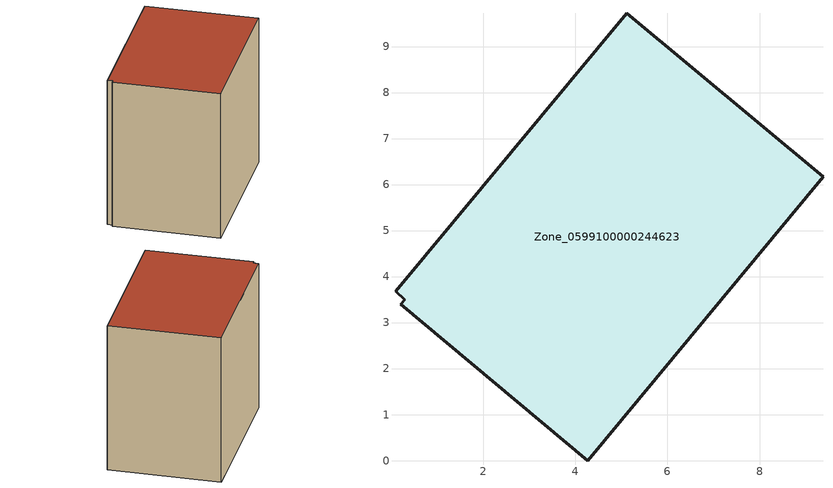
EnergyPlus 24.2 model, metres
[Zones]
Zone_0599100000244623
 floor ground (C_G): 0.09,3.68 5.12,9.72 9.38,6.17 4.27,0 0.2,3.4 0.29,3.5 z0
 wall outside (C_F): 9.38,6.17 5.12,9.72 0.09,3.68 0.29,3.5 0.2,3.4 4.27,0 9.38,6.17 z0:7.71
 roof outside (C_R): 5.12,9.72 0.09,3.68 0.29,3.5 0.2,3.4 4.27,0 9.38,6.17 z7.71
[BUILDING]
Pand.0599100000244623: North Axis=0; Terrain=City; Loads Convergence Tolerance Value=0.04; Temperature Convergence Tolerance Value=0.4; Solar Distribution=FullExterior; Maximum Number of Warmup Days=25; Minimum Number of Warmup Days=1
[Site:Location]
Rotterdam.The.Hague.AP_ZH_NLD Design_Conditions: Latitude=51.96; Longitude=4.45; Time Zone=1; Elevation=-4.5
[SITE:GROUNDTEMPERATURE:BUILDINGSURFACE]
18, 18, 18, 18, 18, 18, 18, 18, 18, 18, 18, 18
[MATERIAL] Thermal Absorptance=0.9; Solar Absorptance=0.7; Visible Absorptance=0.7
Name | Roughness | Thickness | Conductivity | Density | Specific Heat
G.TI.1946 | MediumSmooth | 0.15 | 1 | 540 | 1210
F.TI.1946 | Rough | 0.3 | 0.857143 | 1920 | 840
R.TI.1946 | MediumRough | 0.2 | 0.1 | 1500 | 1000
[CONSTRUCTION]
C_G: G.TI.1946
C_F: F.TI.1946
C_R: R.TI.1946
[ZONE]
Zone_0599100000244623: Type=1; Multiplier=1; Ceiling Height=Autocalculate; Volume=Autocalculate; Floor Area=autocalculate; Part of Total Floor Area=Yes
[ZONEINFILTRATION:DESIGNFLOWRATE]
Infil_Zone_0599100000244623: Zone or ZoneList or Space or SpaceList=Zone_0599100000244623; Schedule=AlwaysOn; Design Flow Rate Calculation Method=Flow/Area; Flow Rate per Floor Area=0.003; Constant Term Coefficient=1; Temperature Term Coefficient=0; Velocity Term Coefficient=0; Velocity Squared Term Coefficient=0
[HVACTEMPLATE:ZONE:IDEALLOADSAIRSYSTEM]
Zone_0599100000244623: Maximum Heating Supply Air Temperature=50; Minimum Cooling Supply Air Temperature=13; Maximum Heating Supply Air Humidity Ratio=0.0156; Minimum Cooling Supply Air Humidity Ratio=0.0077; Heating Limit=NoLimit; Cooling Limit=NoLimit; Dehumidification Control Type=ConstantSensibleHeatRatio; Cooling Sensible Heat Ratio=0.7; Dehumidification Setpoint=60; Humidification Control Type=None; Humidification Setpoint=30; Outdoor Air Method=None; Outdoor Air Flow Rate per Person=0.00944; Outdoor Air Flow Rate per Zone Floor Area=0; Outdoor Air Flow Rate per Zone=0; Demand Controlled Ventilation Type=None; Outdoor Air Economizer Type=NoEconomizer; Heat Recovery Type=None; Sensible Heat Recovery Effectiveness=0.7; Latent Heat Recovery Effectiveness=0.65
[ZONECONTROL:THERMOSTAT]
ThermostatControl_Zone_0599100000244623: Zone or ZoneList=Zone_0599100000244623; Control Type Schedule=DualSetpointControlType; Control 1=Thermostat_Zone_0599100000244623; Temperature Difference Between Cutout And Setpoint=0
[THERMOSTATSETPOINT:DUALSETPOINT]
Thermostat_Zone_0599100000244623: Heating Setpoint Temperature Schedule=HeatingSetpoint_Zone_0599100000244623; Cooling Setpoint Temperature Schedule=CoolingSetpoint_Zone_0599100000244623
[SCHEDULE:COMPACT]
HeatingSetpoint_Zone_0599100000244623: Through: 12/31, For: AllDays, Until: 24:00, 21
CoolingSetpoint_Zone_0599100000244623: Through: 12/31, For: AllDays, Until: 24:00, 24
DualSetpointControlType: Through: 12/31, For: AllDays, Until: 24:00, 4
AlwaysOn: Through: 12/31, For: AllDays, Until: 24:00, 1
